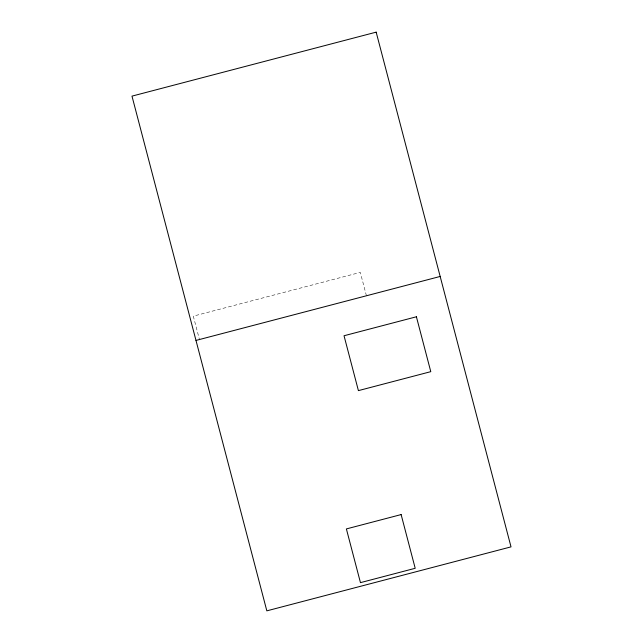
<?xml version="1.0" encoding="UTF-8"?>
<svg xmlns="http://www.w3.org/2000/svg" width="643" height="643" viewBox="0 0 643 643"><rect width="100%" height="100%" fill="white"/><g stroke="black" fill="none" stroke-linecap="round" stroke-linejoin="round"><path stroke-width="0.48" stroke-dasharray="3.21 2.41" d="M366.43 295.78L360.305 272.391L193.31 316.139L199.443 339.528"/><path stroke-width="0.96" d="M195.994 340.428L440.166 276.458M376.163 32.15L131.984 96.128L266.837 610.85L511.016 546.871L376.163 32.15M416.407 316.782L344.029 335.75L358.408 390.623L430.786 371.662L416.407 316.782M401.128 514.577L346.384 528.924L360.458 582.638L415.201 568.291L401.128 514.577"/></g></svg>
